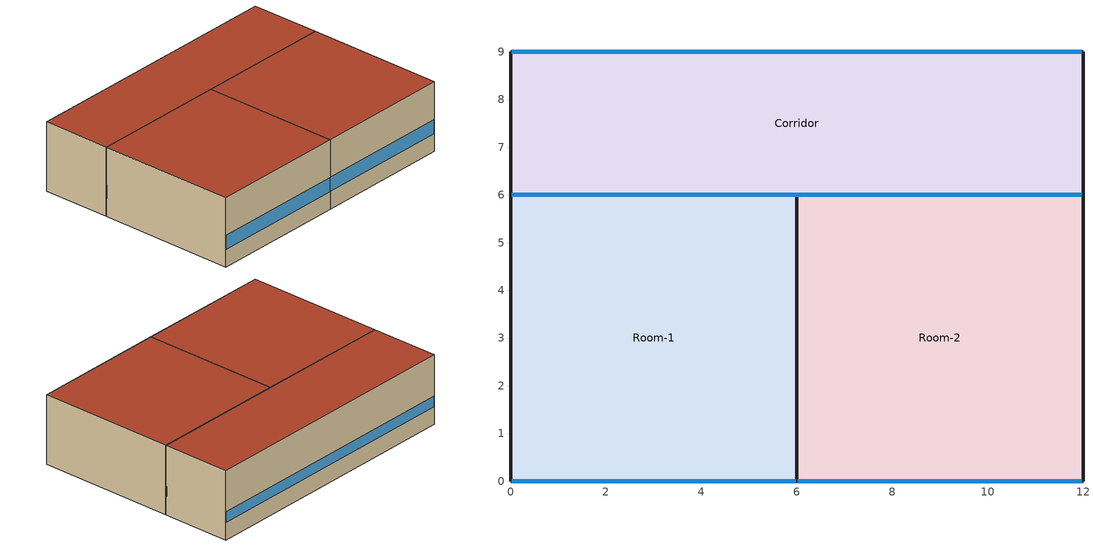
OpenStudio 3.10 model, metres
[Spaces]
Room-1
 floor ground: 0,0 0,6 6,6 6,0 z0
 wall outside: 0,6 0,0 6,0 6,6 0,6 z0:3
 window: 5.97,6 0.03,6 z0.76:1.22; 0.03,0 5.97,0 z0.76:1.37
 roof outside: 6,0 6,6 0,6 0,0 z3
Room-2
 floor ground: 6,0 6,6 12,6 12,0 z0
 wall outside: 6,6 6,0 12,0 12,6 6,6 z0:3
 window: 11.97,6 6.03,6 z0.76:1.22; 6.03,0 11.97,0 z0.76:1.37
 roof outside: 12,0 12,6 6,6 6,0 z3
Corridor
 floor ground: 0,6 0,9 12,9 12,6 z0
 wall outside: 0,9 0,6 12,6 12,9 0,9 z0:3
 window: 0.03,6 11.97,6 z0.76:1.36; 11.97,9 0.03,9 z0.76:1.21
 roof outside: 12,6 12,9 0,9 0,6 z3
[Building]
Building 1: Default Construction Set=RepairInit Default Constructions
[Material] Roughness=MediumSmooth; Density {kg/m3}=800; Specific Heat {J/kg-K}=900
Name | Thickness {m} | Conductivity {W/m-K}
RepairInit Wall Material | 0.2 | 0.85
RepairInit Roof Material | 0.18 | 0.4
RepairInit Floor Material | 0.16 | 1.15
[Construction]
RepairInit Wall: RepairInit Wall Material
RepairInit Roof: RepairInit Roof Material
RepairInit Floor: RepairInit Floor Material
RepairInit Window: RepairInit Window Glazing
[WindowMaterial:SimpleGlazingSystem]
RepairInit Window Glazing: U-Factor {W/m2-K}=3.2; Solar Heat Gain Coefficient=0.35; Visible Transmittance=0.6
[DefaultSurfaceConstructions] Floor Construction=RepairInit Floor; Wall Construction=RepairInit Wall; Roof Ceiling Construction=RepairInit Roof
Default Surface Constructions 1; Default Surface Constructions 2
[DefaultSubSurfaceConstructions]
Default Sub Surface Constructions 1: Fixed Window Construction=RepairInit Window; Operable Window Construction=RepairInit Window
[DefaultConstructionSet]
RepairInit Default Constructions: Default Exterior Surface Constructions=Default Surface Constructions 1; Default Ground Contact Surface Constructions=Default Surface Constructions 2; Default Exterior SubSurface Constructions=Default Sub Surface Constructions 1
[BuildingStory]
Story 1: Nominal Z Coordinate {m}=0
[SpaceType]
RepairInit
[Lights:Definition]
RepairInit LightsDef: Design Level Calculation Method=Watts/Area; Watts per Space Floor Area {W/m2}=9
[Lights]
RepairInit Lights: Lights Definition=RepairInit LightsDef; Space or SpaceType=RepairInit; Fraction Replaceable=1
[People:Definition]
RepairInit PeopleDef: Number of People Calculation Method=People/Area; People per Space Floor Area {person/m2}=0.03; Fraction Radiant=0.3
[People]
RepairInit People: People Definition=RepairInit PeopleDef; Space or SpaceType=RepairInit; Multiplier=1
[ElectricEquipment:Definition]
RepairInit EquipDef: Design Level Calculation Method=Watts/Area; Watts per Space Floor Area {W/m2}=5
[ElectricEquipment]
RepairInit Equip: Electric Equipment Definition=RepairInit EquipDef; Space or SpaceType=RepairInit
[Space] Space Type=RepairInit; Building Story=Story 1
Name | Thermal Zone
Room-1 | Room-1 Zone
Room-2
Corridor | Corridor Zone
[ThermalZone] Use Ideal Air Loads=No
Name | Thermostat
Room-1 Zone | Room-1 Zone Thermostat
Corridor Zone | Corridor Zone Thermostat
[Sizing:Zone] Zone Cooling Design Supply Air Temperature Input Method=SupplyAirTemperature; Zone Cooling Design Supply Air Temperature {C}=14; Zone Cooling Design Supply Air Temperature Difference {deltaC}=11.11; Zone Heating Design Supply Air Temperature Input Method=SupplyAirTemperature; Zone Heating Design Supply Air Temperature {C}=40; Zone Heating Design Supply Air Temperature Difference {deltaC}=11.11; Zone Cooling Design Supply Air Humidity Ratio {kg-H2O/kg-air}=0.0085; Zone Heating Design Supply Air Humidity Ratio {kg-H2O/kg-air}=0.008; Cooling Design Air Flow Method=DesignDay; Heating Design Air Flow Method=DesignDay; Account for Dedicated Outdoor Air System=No; Dedicated Outdoor Air System Control Strategy=NeutralSupplyAir; Dedicated Outdoor Air Low Setpoint Temperature for Design {C}=autosize; Dedicated Outdoor Air High Setpoint Temperature for Design {C}=autosize; Zone Load Sizing Method=Sensible Load Only No Latent Load; Zone Latent Cooling Design Supply Air Humidity Ratio Input Method=HumidityRatioDifference; Zone Cooling Design Supply Air Humidity Ratio Difference {kgWater/kgDryAir}=0.005; Zone Latent Heating Design Supply Air Humidity Ratio Input Method=HumidityRatioDifference; Zone Humidification Design Supply Air Humidity Ratio Difference {kgWater/kgDryAir}=0.005; Sizing Option=Coincident
Room-1 Zone; Corridor Zone
[Zone equipment]
Room-1 Zone: Room-1 Zone Ideal Loads
[ThermostatSetpoint:DualSetpoint]
Name | Heating Setpoint Temperature Schedule | Cooling Setpoint Temperature Schedule
Room-1 Zone Thermostat | Room-1 Zone Htg Sch | Room-1 Zone Clg Sch
Corridor Zone Thermostat | Corridor Zone Htg Sch | Corridor Zone Clg Sch
[Schedule:Ruleset]
Name | Default Day Schedule
Room-1 Zone Htg Sch | Schedule Day 1
Room-1 Zone Clg Sch | Schedule Day 2
Corridor Zone Htg Sch | Schedule Day 3
Corridor Zone Clg Sch | Schedule Day 4
[Schedule:Day]
Schedule Day 1; Schedule Day 3: 24, 0, 21
Schedule Day 2; Schedule Day 4: 24, 0, 24
